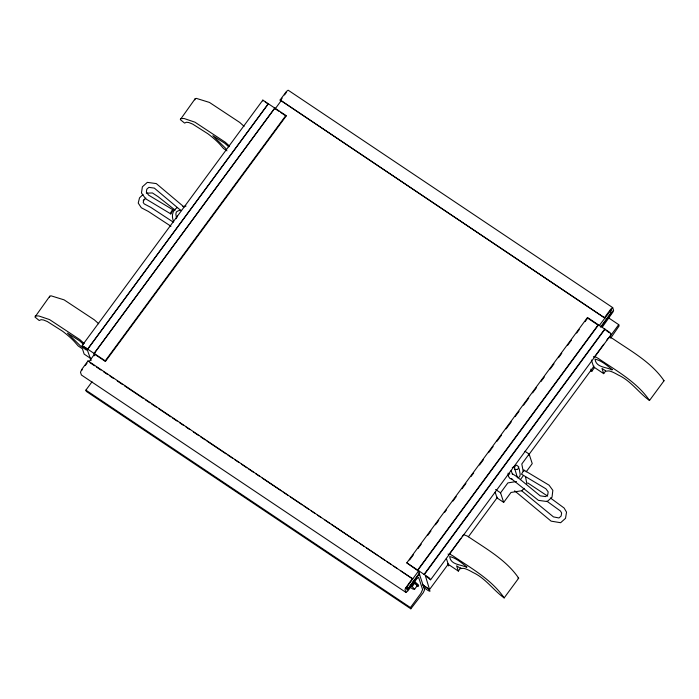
<?xml version="1.0" encoding="UTF-8"?>
<svg xmlns="http://www.w3.org/2000/svg" width="699" height="699" viewBox="0 0 699 699"><rect width="100%" height="100%" fill="white"/><g stroke="black" fill="none" stroke-linecap="round" stroke-linejoin="round"><path stroke-width="1.05" d="M98.716 323.768L94.374 319.871L64.098 299.862L50.975 295.799L49.743 296.245L34.95 317.04L39.231 320.518L41.092 319.679L43.513 319.985L47.366 321.557L62.491 331.169A22.718 4.045 36.4 0 1 74.741 342.012L78.218 345.988L82.43 348.81L84.16 354.096L90.861 358.587M49.489 297.302L49.743 296.245M244.082 126.336L239.74 122.439L209.455 102.43L196.34 98.376L195.108 98.812L180.316 119.616L184.588 123.085L186.45 122.255L188.879 122.561L192.732 124.125L207.856 133.745A22.718 4.045 36.4 0 1 220.106 144.579L223.584 148.564L226.948 150.818M194.846 99.87L195.108 98.812M143.828 199.879L143.199 202.439L144.195 203.907L150.766 207.35L173.343 222.16M181.12 210.705L154.33 188.11L148.861 187.358L146.781 189.228L146.371 192.085L148.616 195.152L173.046 209.84L170.827 213.929L145.68 198.813L141.478 192.985L142.369 186.834L147.332 182.369L156.279 183.592L184.152 207.061M176.262 218.682L177.415 216.07M81.94 370.19L82.272 369.631M602.215 327.272L613.268 311.562L613.591 310.373L612.691 307.612L288.154 90.188L286.345 91.552L280.116 100.009L604.862 318.062L280.116 100.009M91.115 360.527L86.991 349.037L83.775 346.887L82.875 347.01L82.176 345.489L262.841 100.114L285.9 115.466L286.101 116.086L105.435 361.462L93.946 353.773L94.592 355.747M400.99 571.048L412.777 578.947L88.03 360.894L81.8 369.36L80.49 372.226L81.399 374.996L405.936 592.411L407.735 591.057L416.822 578.711L418.631 577.357L422.615 589.545L420.868 593.372L410.427 607.553L410.837 608.812L423.262 592.673L424.573 589.799L424.162 588.549M85.252 365.577L87.043 363.148M280.325 100.639L282.116 98.21M284.502 94.959L286.293 92.53M89.061 361.628L94.881 353.72M275.24 108.756L281.059 100.857M105.435 361.462L105.234 360.833L285.9 115.466M410.837 608.812L86.3 391.388L85.89 390.129L92.032 381.794M423.909 587.789L418.491 571.188L406.792 562.861L587.457 317.495L609.921 332.523L611.267 334.419L430.601 579.794L425.385 575.749L429.536 589.545L448.312 564.041M409.588 559.978L413.476 554.7M418.011 548.54L421.244 544.145M427.718 535.347L430.96 530.952M435.494 524.8L438.727 520.397M444.555 512.481L446.495 509.842M452.978 501.052L456.211 496.657M462.039 488.741L465.927 483.463M471.109 476.43L473.695 472.908M479.523 464.992L483.411 459.715M488.592 452.681L493.118 446.521M497.006 441.244L501.541 435.093M506.076 428.933L511.257 421.899M515.137 416.621L519.025 411.344M523.56 405.184L528.741 398.15M532.621 392.873L536.509 387.596M541.043 381.444L544.276 377.041M550.104 369.133L553.992 363.856M558.527 357.696L561.76 353.301M567.588 345.385L571.476 340.107M576.658 333.074L579.244 329.552M585.072 321.636L587.02 318.997M430.601 579.794L429.256 577.898L417.644 570.052L598.309 324.677M417.836 570.244L598.501 324.878M412.567 578.318L405.359 588.462L405.027 589.65L405.936 592.411M604.661 317.433L610.891 308.967L612.691 307.612M418.753 570.699L406.809 587.055L406.372 588.008L407.071 590.148L417.792 575.95L418.937 574.744L419.68 574.84M599.113 325.734L611.433 309.5L612.132 311.632L611.695 312.593L601.577 326.346M406.04 587.553L407.858 588.768L419.496 572.962M600.502 327.123L610.847 313.073L610.105 310.81M414.848 582.949L412.157 586.618L414.612 589.231L417.312 585.561L413.205 581.848M424.11 574.386L604.775 329.011M424.302 574.578L604.967 329.203M448.033 554.045L448.88 554.613L460.886 538.3M462.153 536.587L463.42 534.866M593.399 356.621L594.246 357.189L603.726 344.31M606.881 340.02L608.147 338.299M608.89 338.001L618.72 324.659L608.742 317.975M524.145 488.365L521.777 490.724L510.995 492.463L503.682 502.389L500.563 492.83L507.876 482.904L516.5 481.515M524.966 451.274L529.117 454.053L521.804 463.987L523.167 471.17M468.391 536.78L497.531 497.207M528.61 454.988L594.01 366.162M590.83 370.907A3.556 0.638 36.4 0 0 591.983 370.994L594.561 367.499M520.414 479.628L523.437 475.521M526.146 471.886L532.236 463.612L529.117 454.053M446.346 558.422L448.286 564.346L458.334 571.083L460.859 567.649M591.389 360.011L593.643 366.923L603.7 373.65L605.596 371.082M458.334 571.083L456.613 565.797L460.824 568.619L462.913 568.366A22.718 4.045 36.4 0 1 472.961 572.464C485.543 578.204 493.485 590.358 504.154 597.916L518.684 578.169C506.155 559.707 485.473 548.444 467.491 536.142L463.97 534.77M603.7 373.65L601.97 368.373L606.182 371.195L608.279 370.942A22.718 4.045 36.4 0 1 618.318 375.04C630.909 380.78 638.851 392.934 649.511 400.483L664.05 380.745C651.52 362.274 630.839 351.02 612.857 338.718L610.306 337.294L608.777 337.442M511.013 478.448L538.422 500.353L547.195 501.559L552.018 497.225L552.848 490.34L549.073 485.176L523.901 470.086L521.506 474.175L545.919 488.802L548.165 491.878L547.754 494.726L545.666 496.596L540.205 495.853L517.059 476.823L512.629 473.931M509.309 474.289L509.816 473.739M142.98 194.54L139.529 197.826L138.227 203.086L141.329 207.752L148.363 211.448L170.975 226.266M143.225 200.587L145.873 198.07M173.046 209.84L171.814 210.766L170.442 213.291L170.827 213.929M177.406 207.472C172.216 210.486 171.246 216.358 173.675 221.574M517.776 477.871L519.68 476.692L520.205 474.577L519.27 469.003L518.37 467.448M180.569 118.559L184.073 118.507L194.925 122.176L225.2 142.185L229.543 146.082M35.203 315.983L38.707 315.931L49.559 319.6L79.835 339.609L84.186 343.506M512.271 467.465L515.006 466.932M594.246 357.189L595.766 357.032L598.318 358.456C616.3 370.758 636.981 382.021 649.511 400.483M448.88 554.613L450.409 554.464L452.952 555.888C470.943 568.191 491.615 579.445 504.154 597.916M181.19 210.242L178.28 210.766L176.375 211.946L175.86 214.06L176.48 217.773M182.797 206.607L186.03 206.083M146.371 193.16L152.434 192.959L158.219 196.751L175.169 210.137M514.752 469.361L517.653 469.553L518.815 466.941L516.631 465.141L514.115 466.635L517.409 477.574M414.612 589.231L412.969 589.108L409.684 586.907M511.965 478.92L510.121 478.649L508.61 476.683L508.068 473.171M663.325 380.632L664.05 380.745M517.959 578.056L518.684 578.169M416.595 586.199L418.116 586.54L417.766 585.465L413.415 581.682M610.786 334.271L611.267 334.419M82.176 345.489L105.234 360.833M427.465 588.226L423.009 585.019M527.815 482.965L547.701 496.176M550.41 497.976L564.11 508.016L566.531 512.149L565.526 518.326L560.633 522.712L551.118 521.148L514.621 490.82M546.81 501.122L560.458 511.013L561.629 513.022L561.14 516.011L558.964 517.968L553.451 516.893L521.76 490.847M265.244 102.054L266.852 103.129M606.05 330.374L609.397 332.82M274.611 108.397L279.032 111.351M280.797 112.539L286.101 116.086M588.549 318.709L597.383 324.633M495.582 489.492L500.563 492.83M503.682 502.389L497.041 497.941L495.172 492.21M406.792 562.861L417.644 570.052M429.536 589.545L423.017 585.054M90.049 362.737L94.583 365.778M96.401 366.992L100.927 370.024M103.653 371.851L107.279 374.28M109.996 376.097L113.622 378.526M117.249 380.955L122.683 384.599M124.501 385.813L143.54 398.57M145.348 399.784L149.883 402.825M151.692 404.039L156.227 407.071M158.944 408.898L170.731 416.787M172.548 418.002L177.074 421.043M179.8 422.86L183.426 425.289M186.144 427.115L189.77 429.544M193.396 431.973L198.839 435.617M200.648 436.831L205.183 439.872M206.991 441.086L226.03 453.834M227.848 455.049L232.374 458.09M235.1 459.907L238.726 462.336M241.443 464.162L246.878 467.806M248.695 469.02L253.23 472.061M255.948 473.878L259.574 476.307M262.291 478.133L281.33 490.881M283.139 492.096L287.673 495.137M290.391 496.954L302.178 504.853M303.995 506.067L308.521 509.108M311.247 510.925L314.873 513.354M317.591 515.18L321.217 517.61M324.843 520.039L329.378 523.07M331.186 524.285L357.477 541.9M359.295 543.114L363.821 546.155M366.547 547.972L378.325 555.871M380.142 557.086L384.677 560.117M386.486 561.332L391.021 564.373M393.738 566.19L397.364 568.619M423.874 587.667L427.465 590.07A3.556 0.638 36.4 0 0 430.007 590.987L428.845 589.152M85.89 390.129L410.427 607.553M413.939 580.974L418.282 584.757L418.631 585.832M590.821 369.159L591.983 370.994M447.535 563.761L448.697 565.605A3.556 0.638 36.4 0 1 448.478 565.849M228.826 146.842L224.825 143.304L212.846 135.72L225.934 148.625M83.461 344.275L79.459 340.736L67.488 333.143L80.577 346.049L86.449 350.085L86.126 348.119M618.72 324.659L619.131 325.917L610.673 338.133M587.457 317.495L587.667 318.124M511.161 470.488L512.411 474.315M407.115 586.505L407.858 588.768M88.03 360.894L88.24 361.523M525.508 476.622L526.871 483.804M523.901 470.086L524.058 471.1M262.841 100.114L262.911 101.04M466.818 566.985L466.6 567.378C460.859 564.233 450.715 565.159 449.667 556.579C455.94 557.881 461.707 562.913 466.818 566.985M612.184 369.561L611.966 369.946C606.216 366.809 596.072 367.726 595.032 359.155C601.306 360.448 607.073 365.49 612.184 369.561M268.372 103.705L87.707 349.081L268.372 103.705M274.838 108.039L94.173 353.406L274.838 108.039"/></g></svg>
